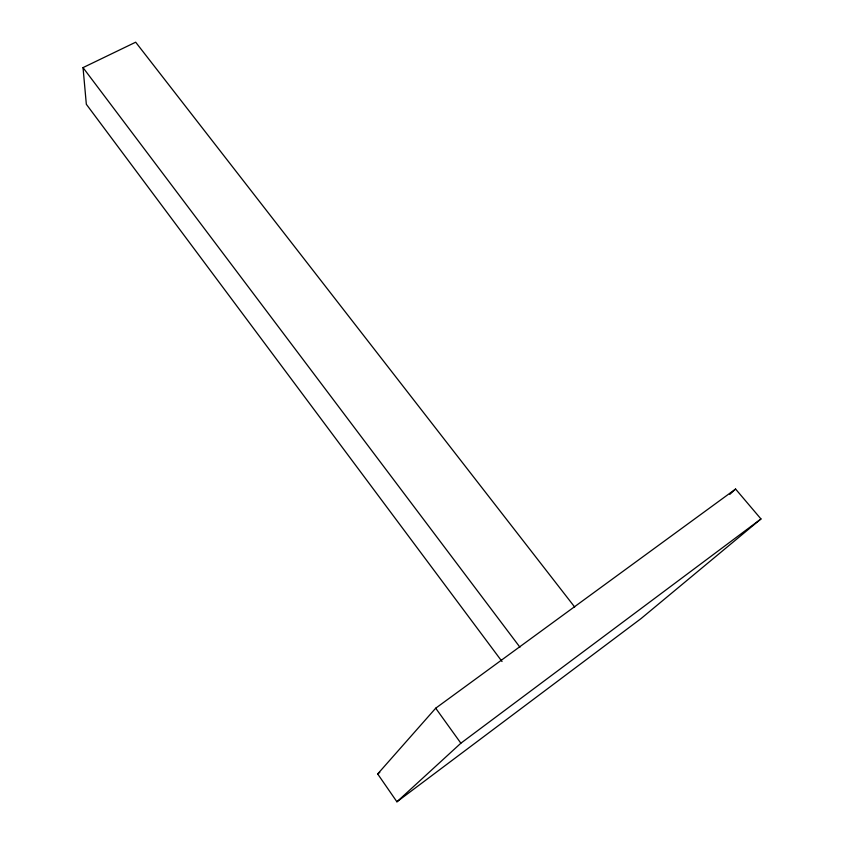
<?xml version="1.0" encoding="UTF-8"?>
<svg xmlns="http://www.w3.org/2000/svg" width="844" height="844" viewBox="0 0 844 844"><rect width="100%" height="100%" fill="white"/><g stroke="black" fill="none" stroke-linecap="round" stroke-linejoin="round"><path stroke-width="1.27" d="M377.679 773.959L435.704 708.2L735.578 489.045L760.971 518.954L641.05 618.578L396.923 801.8L377.679 773.959L379.8 772.387M729.786 494.384L735.578 489.045M396.923 801.8L460.866 743.205L760.971 518.954M502.032 661.506L86.331 104.276L83.028 67.615L135.673 42.2L574.68 607.026M83.028 67.615L519.936 647.211M435.704 708.2L460.866 743.205"/></g></svg>
